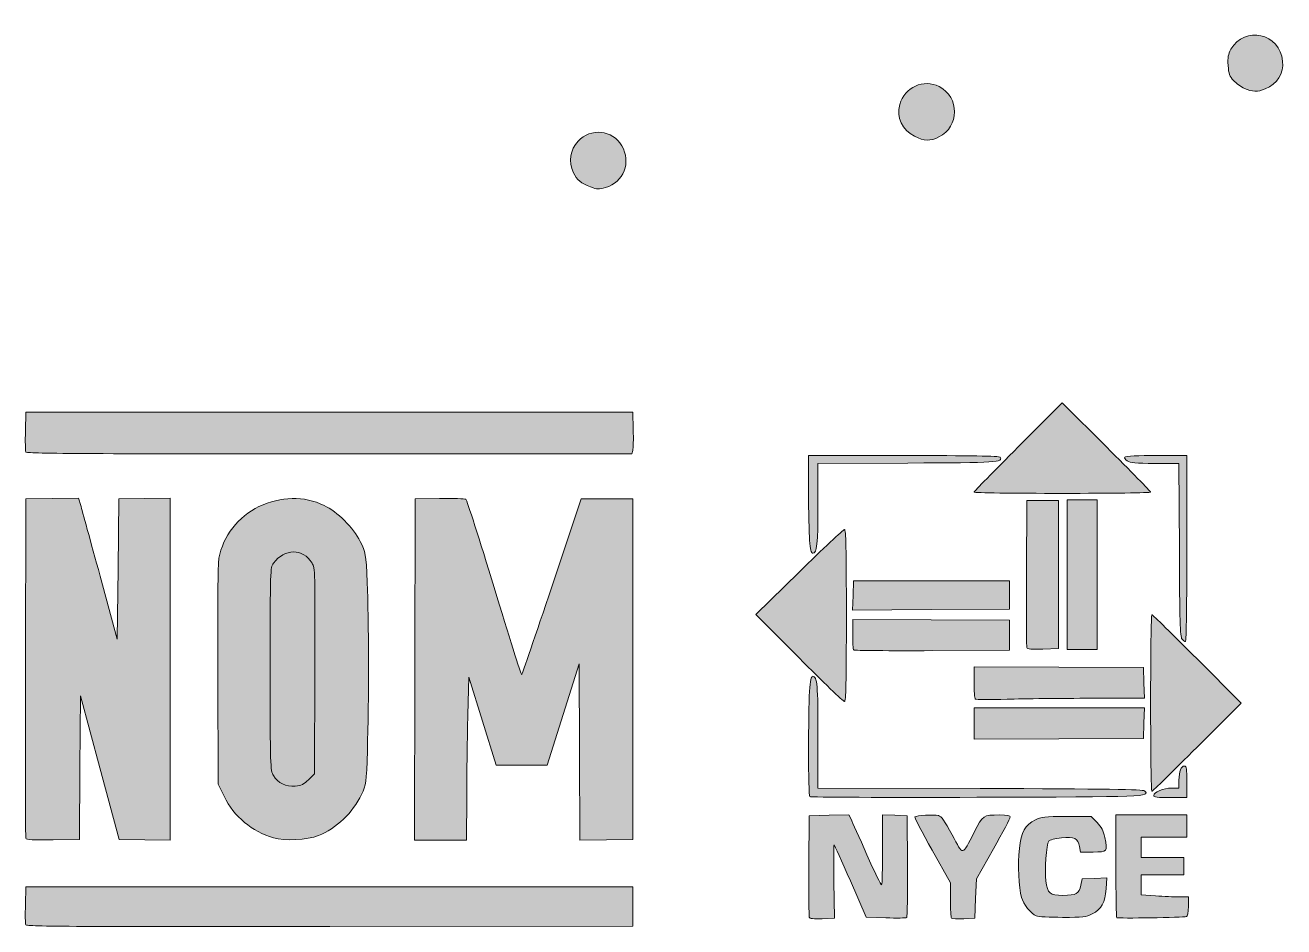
# Model space of a CAD drawing. Extents: x 0 to 500, y 2 to 498.
# Drawn here: x 297.6 to 372.3, y 19 to 72.6 of the extents above; entities that cross this region are included whole.
import ezdxf

# ---------------------------------------------------------------- set-up
doc = ezdxf.new("R2010")
doc.units = 0
doc.header["$MEASUREMENT"] = 0
doc.layers.add('LAYER_1', color=7, linetype='Continuous', lineweight=0)

# ---------------------------------------------------------------- blocks, each defined once
blk = doc.blocks.new('Block_0')
at = {"layer": 'LAYER_1', "true_color": 0x000000, "transparency": 33554687}
h = blk.add_hatch(color=18, dxfattribs=at)
h.dxf.hatch_style = 2
edge = h.paths.add_edge_path()
edge.add_spline(control_points=[(371.173, 68.784), (371.883, 69.08), (372.274, 69.704), (372.204, 70.432), (372.045, 72.086), (369.938, 72.569), (369.133, 71.137), (368.967, 70.843), (368.937, 70.665), (368.968, 70.177), (369.001, 69.671), (369.049, 69.533), (369.283, 69.285), (369.435, 69.123), (369.728, 68.912), (369.934, 68.817), (369.934, 68.817), (369.934, 68.817), (369.934, 68.817), (370.393, 68.605), (370.723, 68.596), (371.173, 68.784)], knot_values=[0, 0, 0, 0, 1, 1, 1, 2, 2, 2, 3, 3, 3, 4, 4, 4, 5, 5, 5, 6, 6, 6, 7, 7, 7, 7], degree=3, periodic=0)
h = blk.add_hatch(color=18, dxfattribs=at)
h.dxf.hatch_style = 2
edge = h.paths.add_edge_path()
edge.add_spline(control_points=[(351.822, 68.923), (350.891, 69.398), (349.754, 68.884), (349.48, 67.864), (349.268, 67.077), (349.603, 66.352), (350.351, 65.979), (350.938, 65.687), (351.266, 65.677), (351.803, 65.937), (353.019, 66.526), (353.031, 68.306), (351.822, 68.923)], knot_values=[0, 0, 0, 0, 1, 1, 1, 2, 2, 2, 3, 3, 3, 4, 4, 4, 4], degree=3, periodic=0)
h = blk.add_hatch(color=18, dxfattribs=at)
h.dxf.hatch_style = 2
edge = h.paths.add_edge_path()
edge.add_spline(control_points=[(332.976, 65.411), (332.425, 66.351), (331.132, 66.485), (330.38, 65.68), (329.897, 65.164), (329.8, 64.488), (330.111, 63.804), (330.3, 63.387), (330.563, 63.171), (331.123, 62.971), (331.555, 62.817), (331.579, 62.816), (332.008, 62.936), (333.082, 63.234), (333.55, 64.431), (332.976, 65.411)], knot_values=[0, 0, 0, 0, 1, 1, 1, 2, 2, 2, 3, 3, 3, 4, 4, 4, 5, 5, 5, 5], degree=3, periodic=0)
at = {"layer": 'LAYER_1'}
for points, knots in [([(371.173, 68.784), (371.883, 69.08), (372.274, 69.704), (372.204, 70.432), (372.045, 72.086), (369.938, 72.569), (369.133, 71.137), (368.967, 70.843), (368.937, 70.665), (368.968, 70.177), (369.001, 69.671), (369.049, 69.533), (369.283, 69.285), (369.435, 69.123), (369.728, 68.912), (369.934, 68.817), (369.934, 68.817), (369.934, 68.817), (369.934, 68.817), (370.393, 68.605), (370.723, 68.596), (371.173, 68.784)], [0, 0, 0, 0, 1, 1, 1, 2, 2, 2, 3, 3, 3, 4, 4, 4, 5, 5, 5, 6, 6, 6, 7, 7, 7, 7]), ([(351.822, 68.923), (350.891, 69.398), (349.754, 68.884), (349.48, 67.864), (349.268, 67.077), (349.603, 66.352), (350.351, 65.979), (350.938, 65.687), (351.266, 65.677), (351.803, 65.937), (353.019, 66.526), (353.031, 68.306), (351.822, 68.923)], [0, 0, 0, 0, 1, 1, 1, 2, 2, 2, 3, 3, 3, 4, 4, 4, 4]), ([(332.976, 65.411), (332.425, 66.351), (331.132, 66.485), (330.38, 65.68), (329.897, 65.164), (329.8, 64.488), (330.111, 63.804), (330.3, 63.387), (330.563, 63.171), (331.123, 62.971), (331.555, 62.817), (331.579, 62.816), (332.008, 62.936), (333.082, 63.234), (333.55, 64.431), (332.976, 65.411)], [0, 0, 0, 0, 1, 1, 1, 2, 2, 2, 3, 3, 3, 4, 4, 4, 5, 5, 5, 5])]:
    blk.add_open_spline(points, degree=3, knots=knots, dxfattribs=at)

msp = doc.modelspace()

# ---------------------------------------------------------------- hatches: boundary and pattern name
at = {"layer": 'LAYER_1', "true_color": 0x000000, "transparency": 33554687}
h = msp.add_hatch(color=18, dxfattribs=at)
h.dxf.hatch_style = 2
edge = h.paths.add_edge_path()
edge.add_spline(control_points=[(359.125, 44.778), (362.008, 44.778), (364.366, 44.81), (364.366, 44.85), (364.366, 44.89), (363.186, 46.099), (361.744, 47.538), (361.744, 47.538), (359.122, 50.154), (359.122, 50.154), (359.122, 50.154), (356.504, 47.536), (356.504, 47.536), (355.063, 46.097), (353.885, 44.887), (353.885, 44.848), (353.885, 44.809), (356.243, 44.778), (359.125, 44.778)], knot_values=[0, 0, 0, 0, 1, 1, 1, 2, 2, 2, 3, 3, 3, 4, 4, 4, 5, 5, 5, 6, 6, 6, 6], degree=3, periodic=0)
h = msp.add_hatch(color=18, dxfattribs=at)
h.dxf.hatch_style = 2
edge = h.paths.add_edge_path()
edge.add_spline(control_points=[(315.607, 47.117), (300.893, 47.117), (297.631, 47.139), (297.592, 47.239), (297.592, 47.239), (297.592, 47.239), (297.592, 47.239), (297.567, 47.307), (297.557, 47.865), (297.572, 48.479), (297.572, 48.479), (297.598, 49.597), (297.598, 49.597), (297.598, 49.597), (315.612, 49.597), (315.612, 49.597), (315.612, 49.597), (333.626, 49.597), (333.626, 49.597), (333.626, 49.597), (333.653, 48.567), (333.653, 48.567), (333.668, 48.001), (333.657, 47.443), (333.628, 47.328), (333.628, 47.328), (333.575, 47.117), (333.575, 47.117), (333.575, 47.117), (315.607, 47.117), (315.607, 47.117)], knot_values=[0, 0, 0, 0, 1, 1, 1, 2, 2, 2, 3, 3, 3, 4, 4, 4, 5, 5, 5, 6, 6, 6, 7, 7, 7, 8, 8, 8, 9, 9, 9, 10, 10, 10, 10], degree=3, periodic=0)
h = msp.add_hatch(color=18, dxfattribs=at)
h.dxf.hatch_style = 2
edge = h.paths.add_edge_path()
edge.add_spline(control_points=[(344.309, 41.222), (344.566, 41.222), (344.621, 41.736), (344.621, 44.126), (344.621, 44.126), (344.621, 46.551), (344.621, 46.551), (344.621, 46.551), (349.95, 46.577), (349.95, 46.577), (355.294, 46.602), (355.619, 46.623), (355.434, 46.922), (355.39, 46.993), (353.687, 47.023), (349.715, 47.023), (349.715, 47.023), (344.059, 47.023), (344.059, 47.023), (344.059, 47.023), (344.06, 44.894), (344.06, 44.894), (344.06, 43.724), (344.088, 42.418), (344.121, 41.994), (344.164, 41.43), (344.215, 41.222), (344.309, 41.222)], knot_values=[0, 0, 0, 0, 1, 1, 1, 2, 2, 2, 3, 3, 3, 4, 4, 4, 5, 5, 5, 6, 6, 6, 7, 7, 7, 8, 8, 8, 9, 9, 9, 9], degree=3, periodic=0)
h = msp.add_hatch(color=18, dxfattribs=at)
h.dxf.hatch_style = 2
edge = h.paths.add_edge_path()
edge.add_spline(control_points=[(366.436, 35.981), (366.482, 35.981), (366.518, 38.398), (366.518, 41.502), (366.518, 41.502), (366.518, 47.023), (366.518, 47.023), (366.518, 47.023), (364.699, 47.023), (364.699, 47.023), (363.676, 47.023), (362.856, 46.985), (362.826, 46.936), (362.796, 46.888), (362.866, 46.783), (362.981, 46.702), (363.149, 46.585), (363.473, 46.555), (364.618, 46.555), (364.618, 46.555), (366.045, 46.555), (366.045, 46.555), (366.045, 46.555), (366.071, 41.423), (366.071, 41.423), (366.092, 37.239), (366.121, 36.262), (366.225, 36.136), (366.296, 36.051), (366.391, 35.981), (366.436, 35.981)], knot_values=[0, 0, 0, 0, 1, 1, 1, 2, 2, 2, 3, 3, 3, 4, 4, 4, 5, 5, 5, 6, 6, 6, 7, 7, 7, 8, 8, 8, 9, 9, 9, 10, 10, 10, 10], degree=3, periodic=0)
h = msp.add_hatch(color=18, dxfattribs=at)
h.dxf.hatch_style = 2
edge = h.paths.add_edge_path()
edge.add_spline(control_points=[(299.211, 24.212), (298.006, 24.192), (297.631, 24.214), (297.596, 24.305), (297.596, 24.305), (297.596, 24.305), (297.596, 24.305), (297.571, 24.371), (297.561, 28.93), (297.574, 34.437), (297.574, 34.437), (297.598, 44.45), (297.598, 44.45), (297.598, 44.45), (299.162, 44.476), (299.162, 44.476), (299.162, 44.476), (300.725, 44.501), (300.725, 44.501), (300.725, 44.501), (300.854, 44.055), (300.854, 44.055), (300.926, 43.809), (301.443, 41.925), (302.005, 39.868), (302.005, 39.868), (303.026, 36.129), (303.026, 36.129), (303.026, 36.129), (303.073, 40.289), (303.073, 40.289), (303.073, 40.289), (303.119, 44.45), (303.119, 44.45), (303.119, 44.45), (304.64, 44.476), (304.64, 44.476), (304.64, 44.476), (306.161, 44.501), (306.161, 44.501), (306.161, 44.501), (306.161, 34.344), (306.161, 34.344), (306.161, 34.344), (306.161, 24.186), (306.161, 24.186), (306.161, 24.186), (304.651, 24.212), (304.651, 24.212), (304.651, 24.212), (303.141, 24.237), (303.141, 24.237), (303.141, 24.237), (301.991, 28.495), (301.991, 28.495), (301.991, 28.495), (300.84, 32.753), (300.84, 32.753), (300.84, 32.753), (300.81, 28.495), (300.81, 28.495), (300.81, 28.495), (300.78, 24.237), (300.78, 24.237), (300.78, 24.237), (299.211, 24.212), (299.211, 24.212)], knot_values=[0, 0, 0, 0, 1, 1, 1, 2, 2, 2, 3, 3, 3, 4, 4, 4, 5, 5, 5, 6, 6, 6, 7, 7, 7, 8, 8, 8, 9, 9, 9, 10, 10, 10, 11, 11, 11, 12, 12, 12, 13, 13, 13, 14, 14, 14, 15, 15, 15, 16, 16, 16, 17, 17, 17, 18, 18, 18, 19, 19, 19, 20, 20, 20, 21, 21, 21, 22, 22, 22, 22], degree=3, periodic=0)
h = msp.add_hatch(color=18, dxfattribs=at)
h.dxf.hatch_style = 2
edge = h.paths.add_edge_path()
edge.add_spline(control_points=[(314.961, 24.467), (316.026, 24.883), (317.004, 25.815), (317.519, 26.904), (317.805, 27.507), (317.808, 27.532), (317.872, 29.524), (317.963, 32.392), (317.958, 37.409), (317.862, 39.48), (317.78, 41.248), (317.78, 41.248), (317.445, 41.924), (317.043, 42.739), (316.089, 43.691), (315.304, 44.063), (314.095, 44.634), (312.737, 44.609), (311.436, 43.992), (310.217, 43.413), (309.296, 42.228), (309.06, 40.933), (308.999, 40.601), (308.973, 38.056), (308.99, 33.961), (308.99, 33.961), (309.015, 27.513), (309.015, 27.513), (309.015, 27.513), (309.366, 26.795), (309.366, 26.795), (309.956, 25.587), (311.016, 24.697), (312.308, 24.325), (312.96, 24.137), (314.303, 24.209), (314.961, 24.467)], knot_values=[0, 0, 0, 0, 1, 1, 1, 2, 2, 2, 3, 3, 3, 4, 4, 4, 5, 5, 5, 6, 6, 6, 7, 7, 7, 8, 8, 8, 9, 9, 9, 10, 10, 10, 11, 11, 11, 12, 12, 12, 12], degree=3, periodic=0)
h = msp.add_hatch(color=18, dxfattribs=at)
h.dxf.hatch_style = 2
edge = h.paths.add_edge_path()
edge.add_spline(control_points=[(323.836, 31.626), (323.804, 30.393), (323.773, 28.216), (323.766, 26.787), (323.766, 26.787), (323.753, 24.191), (323.753, 24.191), (323.753, 24.191), (322.209, 24.191), (322.209, 24.191), (322.209, 24.191), (320.664, 24.191), (320.664, 24.191), (320.664, 24.191), (320.688, 34.32), (320.688, 34.32), (320.688, 34.32), (320.712, 44.45), (320.712, 44.45), (320.712, 44.45), (322.162, 44.473), (322.162, 44.473), (322.96, 44.486), (323.659, 44.465), (323.716, 44.426), (323.772, 44.388), (324.529, 42.03), (325.397, 39.186), (326.265, 36.343), (326.998, 34.016), (327.026, 34.016), (327.054, 34.016), (327.859, 36.364), (328.814, 39.233), (328.814, 39.233), (330.553, 44.45), (330.553, 44.45), (330.553, 44.45), (332.089, 44.45), (332.089, 44.45), (332.089, 44.45), (333.626, 44.45), (333.626, 44.45), (333.626, 44.45), (333.626, 34.344), (333.626, 34.344), (333.626, 34.344), (333.626, 24.237), (333.626, 24.237), (333.626, 24.237), (332.059, 24.212), (332.059, 24.212), (332.059, 24.212), (330.492, 24.186), (330.492, 24.186), (330.492, 24.186), (330.468, 29.421), (330.468, 29.421), (330.468, 29.421), (330.444, 34.656), (330.444, 34.656), (330.444, 34.656), (329.495, 31.646), (329.495, 31.646), (329.495, 31.646), (328.546, 28.636), (328.546, 28.636), (328.546, 28.636), (327.028, 28.636), (327.028, 28.636), (327.028, 28.636), (325.51, 28.636), (325.51, 28.636), (325.51, 28.636), (324.702, 31.251), (324.702, 31.251), (324.702, 31.251), (323.894, 33.867), (323.894, 33.867), (323.894, 33.867), (323.836, 31.626), (323.836, 31.626)], knot_values=[0, 0, 0, 0, 1, 1, 1, 2, 2, 2, 3, 3, 3, 4, 4, 4, 5, 5, 5, 6, 6, 6, 7, 7, 7, 8, 8, 8, 9, 9, 9, 10, 10, 10, 11, 11, 11, 12, 12, 12, 13, 13, 13, 14, 14, 14, 15, 15, 15, 16, 16, 16, 17, 17, 17, 18, 18, 18, 19, 19, 19, 20, 20, 20, 21, 21, 21, 22, 22, 22, 23, 23, 23, 24, 24, 24, 25, 25, 25, 26, 26, 26, 27, 27, 27, 27], degree=3, periodic=0)
h = msp.add_hatch(color=18, dxfattribs=at)
h.dxf.hatch_style = 2
edge = h.paths.add_edge_path()
edge.add_spline(control_points=[(357.017, 35.627), (356.992, 35.693), (356.982, 37.684), (356.996, 40.052), (356.996, 40.052), (357.02, 44.356), (357.02, 44.356), (357.02, 44.356), (357.956, 44.356), (357.956, 44.356), (357.956, 44.356), (358.891, 44.356), (358.891, 44.356), (358.891, 44.356), (358.891, 39.958), (358.891, 39.958), (358.891, 39.958), (358.891, 35.56), (358.891, 35.56), (358.891, 35.56), (357.977, 35.533), (357.977, 35.533), (357.299, 35.513), (357.052, 35.538), (357.017, 35.627)], knot_values=[0, 0, 0, 0, 1, 1, 1, 2, 2, 2, 3, 3, 3, 4, 4, 4, 5, 5, 5, 6, 6, 6, 7, 7, 7, 8, 8, 8, 8], degree=3, periodic=0)
h = msp.add_hatch(color=18, dxfattribs=at)
h.dxf.hatch_style = 2
h.paths.add_polyline_path([(359.406, 39.958), (359.406, 44.403), (360.295, 44.403), (361.184, 44.403), (361.184, 39.958), (361.184, 35.513), (360.295, 35.513), (359.406, 35.513)])
h = msp.add_hatch(color=18, dxfattribs=at)
h.dxf.hatch_style = 2
edge = h.paths.add_edge_path()
edge.add_spline(control_points=[(346.188, 32.425), (346.281, 32.425), (346.305, 33.493), (346.305, 37.525), (346.305, 41.544), (346.281, 42.625), (346.188, 42.623), (346.124, 42.622), (344.913, 41.488), (343.498, 40.104), (343.498, 40.104), (340.925, 37.587), (340.925, 37.587), (340.925, 37.587), (343.497, 35.006), (343.497, 35.006), (344.912, 33.587), (346.123, 32.425), (346.188, 32.425)], knot_values=[0, 0, 0, 0, 1, 1, 1, 2, 2, 2, 3, 3, 3, 4, 4, 4, 5, 5, 5, 6, 6, 6, 6], degree=3, periodic=0)
h = msp.add_hatch(color=18, dxfattribs=at)
h.dxf.hatch_style = 2
edge = h.paths.add_edge_path()
edge.add_spline(control_points=[(314.748, 34.228), (314.772, 40.198), (314.769, 40.339), (314.585, 40.638), (314.039, 41.524), (312.958, 41.52), (312.299, 40.63), (312.105, 40.368), (312.103, 40.307), (312.103, 34.36), (312.103, 28.523), (312.108, 28.346), (312.29, 28.038), (312.56, 27.581), (313.026, 27.351), (313.586, 27.4), (313.955, 27.433), (314.103, 27.504), (314.381, 27.782), (314.381, 27.782), (314.381, 27.782), (314.381, 27.782), (314.381, 27.782), (314.723, 28.124), (314.723, 28.124), (314.723, 28.124), (314.748, 34.228), (314.748, 34.228)], knot_values=[0, 0, 0, 0, 1, 1, 1, 2, 2, 2, 3, 3, 3, 4, 4, 4, 5, 5, 5, 6, 6, 6, 7, 7, 7, 8, 8, 8, 9, 9, 9, 9], degree=3, periodic=0)
h = msp.add_hatch(color=18, dxfattribs=at)
h.dxf.hatch_style = 2
h.paths.add_polyline_path([(346.7, 38.718), (346.726, 39.584), (351.358, 39.584), (355.991, 39.584), (355.991, 38.742), (355.991, 37.9), (351.332, 37.875), (346.673, 37.851)])
h = msp.add_hatch(color=18, dxfattribs=at)
h.dxf.hatch_style = 2
edge = h.paths.add_edge_path()
edge.add_spline(control_points=[(364.437, 27.091), (364.475, 27.091), (365.686, 28.271), (367.126, 29.712), (367.126, 29.712), (369.745, 32.332), (369.745, 32.332), (369.745, 32.332), (367.126, 34.952), (367.126, 34.952), (365.686, 36.393), (364.475, 37.572), (364.437, 37.572), (364.398, 37.572), (364.366, 35.214), (364.366, 32.332), (364.366, 29.45), (364.398, 27.091), (364.437, 27.091)], knot_values=[0, 0, 0, 0, 1, 1, 1, 2, 2, 2, 3, 3, 3, 4, 4, 4, 5, 5, 5, 6, 6, 6, 6], degree=3, periodic=0)
h = msp.add_hatch(color=18, dxfattribs=at)
h.dxf.hatch_style = 2
edge = h.paths.add_edge_path()
edge.add_spline(control_points=[(346.68, 36.419), (346.68, 36.419), (346.68, 37.293), (346.68, 37.293), (346.68, 37.293), (351.335, 37.269), (351.335, 37.269), (351.335, 37.269), (355.991, 37.245), (355.991, 37.245), (355.991, 37.245), (355.991, 36.356), (355.991, 36.356), (355.991, 36.356), (355.991, 35.467), (355.991, 35.467), (355.991, 35.467), (351.398, 35.442), (351.398, 35.442), (348.873, 35.429), (346.778, 35.447), (346.743, 35.481)], knot_values=[0, 0, 0, 0, 1, 1, 1, 2, 2, 2, 3, 3, 3, 4, 4, 4, 5, 5, 5, 6, 6, 6, 7, 7, 7, 7], degree=3, periodic=0)
edge.add_line((346.743, 35.481), (346.68, 36.419))
h = msp.add_hatch(color=18, dxfattribs=at)
h.dxf.hatch_style = 2
edge = h.paths.add_edge_path()
edge.add_spline(control_points=[(346.743, 35.481), (346.708, 35.516), (346.68, 35.938), (346.68, 36.419)], knot_values=[0, 0, 0, 0, 1, 1, 1, 1], degree=3, periodic=0)
edge.add_line((346.68, 36.419), (346.743, 35.481))
h = msp.add_hatch(color=18, dxfattribs=at)
h.dxf.hatch_style = 2
edge = h.paths.add_edge_path()
edge.add_spline(control_points=[(360.828, 32.613), (359.085, 32.613), (356.841, 32.586), (355.842, 32.554), (354.843, 32.522), (353.994, 32.529), (353.955, 32.57), (353.955, 32.569), (353.955, 32.57), (353.955, 32.569), (353.917, 32.61), (353.885, 33.058), (353.885, 33.565), (353.885, 33.565), (353.885, 34.486), (353.885, 34.486), (353.885, 34.486), (358.915, 34.462), (358.915, 34.462), (358.915, 34.462), (363.945, 34.437), (363.945, 34.437), (363.945, 34.437), (363.971, 33.525), (363.971, 33.525), (363.971, 33.525), (363.998, 32.613), (363.998, 32.613), (363.998, 32.613), (360.828, 32.613), (360.828, 32.613)], knot_values=[0, 0, 0, 0, 1, 1, 1, 2, 2, 2, 3, 3, 3, 4, 4, 4, 5, 5, 5, 6, 6, 6, 7, 7, 7, 8, 8, 8, 9, 9, 9, 10, 10, 10, 10], degree=3, periodic=0)
h = msp.add_hatch(color=18, dxfattribs=at)
h.dxf.hatch_style = 2
edge = h.paths.add_edge_path()
edge.add_spline(control_points=[(364.006, 27.115), (363.914, 27.207), (361.809, 27.237), (354.255, 27.258), (354.255, 27.258), (344.621, 27.284), (344.621, 27.284), (344.621, 27.284), (344.621, 30.363), (344.621, 30.363), (344.621, 33.399), (344.575, 33.923), (344.31, 33.923), (344.214, 33.923), (344.166, 33.692), (344.121, 33.01), (344.038, 31.763), (344.043, 26.858), (344.127, 26.774), (344.127, 26.774), (344.127, 26.774), (344.127, 26.774), (344.165, 26.737), (348.626, 26.719), (354.042, 26.735), (364.198, 26.765), (364.35, 26.771), (364.006, 27.115)], knot_values=[0, 0, 0, 0, 1, 1, 1, 2, 2, 2, 3, 3, 3, 4, 4, 4, 5, 5, 5, 6, 6, 6, 7, 7, 7, 8, 8, 8, 9, 9, 9, 9], degree=3, periodic=0)
h = msp.add_hatch(color=18, dxfattribs=at)
h.dxf.hatch_style = 2
h.paths.add_polyline_path([(353.885, 31.114), (353.885, 32.051), (358.942, 32.051), (363.998, 32.051), (363.971, 31.139), (363.945, 30.226), (358.915, 30.202), (353.885, 30.178)])
h = msp.add_hatch(color=18, dxfattribs=at)
h.dxf.hatch_style = 2
edge = h.paths.add_edge_path()
edge.add_spline(control_points=[(365.535, 26.717), (365.535, 26.717), (366.518, 26.717), (366.518, 26.717), (366.518, 26.717), (366.518, 27.653), (366.518, 27.653), (366.518, 28.412), (366.492, 28.589), (366.381, 28.589), (366.173, 28.589), (366.05, 28.279), (366.05, 27.753), (366.05, 27.753), (366.05, 27.279), (366.05, 27.279), (366.05, 27.279), (365.62, 27.279), (365.62, 27.279), (365.135, 27.279), (364.553, 27.043), (364.553, 26.847)], knot_values=[0, 0, 0, 0, 1, 1, 1, 2, 2, 2, 3, 3, 3, 4, 4, 4, 5, 5, 5, 6, 6, 6, 7, 7, 7, 7], degree=3, periodic=0)
edge.add_line((364.553, 26.847), (365.535, 26.717))
h = msp.add_hatch(color=18, dxfattribs=at)
h.dxf.hatch_style = 2
edge = h.paths.add_edge_path()
edge.add_spline(control_points=[(365.535, 26.717), (364.76, 26.717), (364.553, 26.745), (364.553, 26.847)], knot_values=[0, 0, 0, 0, 1, 1, 1, 1], degree=3, periodic=0)
edge.add_line((364.553, 26.847), (365.535, 26.717))
h = msp.add_hatch(color=18, dxfattribs=at)
h.dxf.hatch_style = 2
edge = h.paths.add_edge_path()
edge.add_spline(control_points=[(349.886, 19.602), (349.847, 19.567), (349.288, 19.559), (348.645, 19.584), (348.645, 19.584), (347.475, 19.629), (347.475, 19.629), (347.475, 19.629), (346.545, 21.769), (346.545, 21.769), (346.034, 22.947), (345.596, 23.91), (345.573, 23.91), (345.55, 23.91), (345.547, 22.931), (345.567, 21.734), (345.567, 21.734), (345.603, 19.558), (345.603, 19.558), (345.603, 19.558), (344.877, 19.531), (344.877, 19.531), (344.346, 19.511), (344.138, 19.537), (344.103, 19.626), (344.103, 19.626), (344.103, 19.626), (344.103, 19.626), (344.078, 19.693), (344.068, 21.073), (344.081, 22.694), (344.081, 22.694), (344.106, 25.641), (344.106, 25.641), (344.106, 25.641), (345.283, 25.667), (345.283, 25.667), (345.283, 25.667), (346.46, 25.693), (346.46, 25.693), (346.46, 25.693), (346.583, 25.433), (346.583, 25.433), (346.651, 25.29), (347.073, 24.342), (347.522, 23.327), (347.97, 22.312), (348.364, 21.508), (348.397, 21.541), (348.43, 21.574), (348.458, 22.523), (348.458, 23.649), (348.458, 23.649), (348.458, 25.696), (348.458, 25.696), (348.458, 25.696), (349.183, 25.668), (349.183, 25.668), (349.183, 25.668), (349.908, 25.641), (349.908, 25.641), (349.908, 25.641), (349.933, 22.653), (349.933, 22.653), (349.946, 21.009), (349.925, 19.636), (349.886, 19.602)], knot_values=[0, 0, 0, 0, 1, 1, 1, 2, 2, 2, 3, 3, 3, 4, 4, 4, 5, 5, 5, 6, 6, 6, 7, 7, 7, 8, 8, 8, 9, 9, 9, 10, 10, 10, 11, 11, 11, 12, 12, 12, 13, 13, 13, 14, 14, 14, 15, 15, 15, 16, 16, 16, 17, 17, 17, 18, 18, 18, 19, 19, 19, 20, 20, 20, 21, 21, 21, 22, 22, 22, 22], degree=3, periodic=0)
h = msp.add_hatch(color=18, dxfattribs=at)
h.dxf.hatch_style = 2
edge = h.paths.add_edge_path()
edge.add_spline(control_points=[(352.548, 19.57), (352.511, 19.607), (352.481, 20.092), (352.481, 20.649), (352.481, 20.649), (352.481, 21.662), (352.481, 21.662), (352.481, 21.662), (351.401, 23.592), (351.401, 23.592), (350.806, 24.654), (350.344, 25.547), (350.373, 25.576), (350.457, 25.66), (351.513, 25.716), (351.773, 25.651), (351.955, 25.605), (352.135, 25.352), (352.587, 24.504), (353.257, 23.244), (353.152, 23.23), (353.895, 24.672), (354.414, 25.679), (354.423, 25.685), (355.406, 25.686), (355.861, 25.688), (356.037, 25.654), (356.037, 25.567), (356.037, 25.5), (355.585, 24.647), (355.031, 23.672), (355.031, 23.672), (354.025, 21.898), (354.025, 21.898), (354.025, 21.898), (353.979, 20.728), (353.979, 20.728), (353.979, 20.728), (353.932, 19.558), (353.932, 19.558), (353.932, 19.558), (353.273, 19.531), (353.273, 19.531), (352.91, 19.516), (352.584, 19.534), (352.548, 19.57)], knot_values=[0, 0, 0, 0, 1, 1, 1, 2, 2, 2, 3, 3, 3, 4, 4, 4, 5, 5, 5, 6, 6, 6, 7, 7, 7, 8, 8, 8, 9, 9, 9, 10, 10, 10, 11, 11, 11, 12, 12, 12, 13, 13, 13, 14, 14, 14, 15, 15, 15, 15], degree=3, periodic=0)
h = msp.add_hatch(color=18, dxfattribs=at)
h.dxf.hatch_style = 2
edge = h.paths.add_edge_path()
edge.add_spline(control_points=[(361.725, 21.301), (361.666, 20.482), (361.451, 20.093), (360.905, 19.816), (360.529, 19.625), (360.361, 19.606), (359.129, 19.611), (358.381, 19.614), (357.682, 19.652), (357.576, 19.695), (357.576, 19.695), (357.576, 19.695), (357.576, 19.695), (357.278, 19.816), (356.807, 20.405), (356.696, 20.796), (356.537, 21.358), (356.48, 22.758), (356.578, 23.698), (356.682, 24.689), (356.904, 25.085), (357.536, 25.408), (357.855, 25.57), (358.088, 25.594), (359.367, 25.594), (359.367, 25.594), (360.832, 25.594), (360.832, 25.594), (360.832, 25.594), (361.184, 25.242), (361.184, 25.242), (361.455, 24.971), (361.562, 24.767), (361.647, 24.353), (361.824, 23.5), (361.815, 23.489), (360.953, 23.489), (360.953, 23.489), (360.209, 23.489), (360.209, 23.489), (360.209, 23.489), (360.143, 23.812), (360.143, 23.812), (360.042, 24.304), (359.846, 24.4), (359.079, 24.328), (358.689, 24.292), (358.381, 24.214), (358.319, 24.135), (358.184, 23.963), (358.067, 22.354), (358.147, 21.781), (358.256, 21.011), (358.368, 20.915), (359.156, 20.915), (359.957, 20.915), (360.122, 21.009), (360.227, 21.524), (360.227, 21.524), (360.303, 21.898), (360.303, 21.898), (360.303, 21.898), (361.037, 21.925), (361.037, 21.925), (361.037, 21.925), (361.771, 21.953), (361.771, 21.953), (361.771, 21.953), (361.725, 21.301), (361.725, 21.301)], knot_values=[0, 0, 0, 0, 1, 1, 1, 2, 2, 2, 3, 3, 3, 4, 4, 4, 5, 5, 5, 6, 6, 6, 7, 7, 7, 8, 8, 8, 9, 9, 9, 10, 10, 10, 11, 11, 11, 12, 12, 12, 13, 13, 13, 14, 14, 14, 15, 15, 15, 16, 16, 16, 17, 17, 17, 18, 18, 18, 19, 19, 19, 20, 20, 20, 21, 21, 21, 22, 22, 22, 23, 23, 23, 23], degree=3, periodic=0)
h = msp.add_hatch(color=18, dxfattribs=at)
h.dxf.hatch_style = 2
edge = h.paths.add_edge_path()
edge.add_spline(control_points=[(366.495, 19.656), (366.571, 19.68), (366.612, 19.888), (366.612, 20.257), (366.612, 20.257), (366.612, 20.822), (366.612, 20.822), (366.612, 20.822), (366.064, 20.822), (366.064, 20.822), (365.764, 20.822), (365.132, 20.849), (364.661, 20.883), (364.661, 20.883), (363.804, 20.943), (363.804, 20.943), (363.804, 20.943), (363.804, 21.538), (363.804, 21.538), (363.804, 21.538), (363.804, 22.132), (363.804, 22.132), (363.804, 22.132), (365.068, 22.132), (365.068, 22.132), (365.068, 22.132), (366.331, 22.132), (366.331, 22.132), (366.331, 22.132), (366.331, 22.647), (366.331, 22.647), (366.331, 22.647), (366.331, 23.161), (366.331, 23.161), (366.331, 23.161), (365.068, 23.161), (365.068, 23.161), (365.068, 23.161), (363.804, 23.161), (363.804, 23.161), (363.804, 23.161), (363.804, 23.769), (363.804, 23.769), (363.804, 23.769), (363.804, 24.378), (363.804, 24.378), (363.804, 24.378), (365.161, 24.378), (365.161, 24.378), (365.161, 24.378), (366.518, 24.378), (366.518, 24.378), (366.518, 24.378), (366.518, 25.033), (366.518, 25.033), (366.518, 25.033), (366.518, 25.688), (366.518, 25.688), (366.518, 25.688), (364.412, 25.688), (364.412, 25.688), (364.412, 25.688), (362.307, 25.688), (362.307, 25.688), (362.307, 25.688), (362.307, 22.662), (362.307, 22.662), (362.307, 20.998), (362.328, 19.615), (362.354, 19.59), (362.407, 19.537), (366.316, 19.599), (366.495, 19.656)], knot_values=[0, 0, 0, 0, 1, 1, 1, 2, 2, 2, 3, 3, 3, 4, 4, 4, 5, 5, 5, 6, 6, 6, 7, 7, 7, 8, 8, 8, 9, 9, 9, 10, 10, 10, 11, 11, 11, 12, 12, 12, 13, 13, 13, 14, 14, 14, 15, 15, 15, 16, 16, 16, 17, 17, 17, 18, 18, 18, 19, 19, 19, 20, 20, 20, 21, 21, 21, 22, 22, 22, 23, 23, 23, 24, 24, 24, 24], degree=3, periodic=0)
h = msp.add_hatch(color=18, dxfattribs=at)
h.dxf.hatch_style = 2
edge = h.paths.add_edge_path()
edge.add_spline(control_points=[(315.633, 19.067), (300.843, 19.048), (297.631, 19.065), (297.592, 19.166), (297.592, 19.166), (297.592, 19.166), (297.592, 19.166), (297.566, 19.234), (297.557, 19.771), (297.572, 20.36), (297.572, 20.36), (297.598, 21.43), (297.598, 21.43), (297.598, 21.43), (315.612, 21.43), (315.612, 21.43), (315.612, 21.43), (333.626, 21.43), (333.626, 21.43), (333.626, 21.43), (333.626, 20.26), (333.626, 20.26), (333.626, 20.26), (333.626, 19.091), (333.626, 19.091), (333.626, 19.091), (315.633, 19.067), (315.633, 19.067)], knot_values=[0, 0, 0, 0, 1, 1, 1, 2, 2, 2, 3, 3, 3, 4, 4, 4, 5, 5, 5, 6, 6, 6, 7, 7, 7, 8, 8, 8, 9, 9, 9, 9], degree=3, periodic=0)

# ---------------------------------------------------------------- linework, layer by layer
at = {"layer": 'LAYER_1'}
for p, q in [((344.121, 41.994), (344.121, 41.994)), ((346.743, 35.481), (346.743, 35.481)), ((312.308, 24.325), (312.308, 24.325))]:
    msp.add_line(p, q, dxfattribs=at)
for points in [[(353.885, 44.848)], [(366.225, 36.136)], [(357.017, 35.627)], [(343.497, 35.006)], [(364.366, 32.332)], [(364.553, 26.847)], [(352.548, 19.57)], [(362.354, 19.59)]]:
    msp.add_lwpolyline(points, dxfattribs=at)
for points in [[(359.406, 39.958), (359.406, 44.403), (360.295, 44.403), (361.184, 44.403), (361.184, 39.958), (361.184, 35.513), (360.295, 35.513), (359.406, 35.513)], [(346.7, 38.718), (346.726, 39.584), (351.358, 39.584), (355.991, 39.584), (355.991, 38.742), (355.991, 37.9), (351.332, 37.875), (346.673, 37.851)], [(353.885, 31.114), (353.885, 32.051), (358.942, 32.051), (363.998, 32.051), (363.971, 31.139), (363.945, 30.226), (358.915, 30.202), (353.885, 30.178)]]:
    msp.add_lwpolyline(points, close=True, dxfattribs=at)
for points, knots in [([(359.125, 44.778), (362.008, 44.778), (364.366, 44.81), (364.366, 44.85), (364.366, 44.89), (363.186, 46.099), (361.744, 47.538), (361.744, 47.538), (359.122, 50.154), (359.122, 50.154), (359.122, 50.154), (356.504, 47.536), (356.504, 47.536), (355.063, 46.097), (353.885, 44.887), (353.885, 44.848), (353.885, 44.809), (356.243, 44.778), (359.125, 44.778)], [0, 0, 0, 0, 1, 1, 1, 2, 2, 2, 3, 3, 3, 4, 4, 4, 5, 5, 5, 6, 6, 6, 6]), ([(315.607, 47.117), (300.893, 47.117), (297.631, 47.139), (297.592, 47.239), (297.592, 47.239), (297.592, 47.239), (297.592, 47.239), (297.567, 47.307), (297.557, 47.865), (297.572, 48.479), (297.572, 48.479), (297.598, 49.597), (297.598, 49.597), (297.598, 49.597), (315.612, 49.597), (315.612, 49.597), (315.612, 49.597), (333.626, 49.597), (333.626, 49.597), (333.626, 49.597), (333.653, 48.567), (333.653, 48.567), (333.668, 48.001), (333.657, 47.443), (333.628, 47.328), (333.628, 47.328), (333.575, 47.117), (333.575, 47.117), (333.575, 47.117), (315.607, 47.117), (315.607, 47.117)], [0, 0, 0, 0, 1, 1, 1, 2, 2, 2, 3, 3, 3, 4, 4, 4, 5, 5, 5, 6, 6, 6, 7, 7, 7, 8, 8, 8, 9, 9, 9, 10, 10, 10, 10]), ([(344.309, 41.222), (344.566, 41.222), (344.621, 41.736), (344.621, 44.126), (344.621, 44.126), (344.621, 46.551), (344.621, 46.551), (344.621, 46.551), (349.95, 46.577), (349.95, 46.577), (355.294, 46.602), (355.619, 46.623), (355.434, 46.922), (355.39, 46.993), (353.687, 47.023), (349.715, 47.023), (349.715, 47.023), (344.059, 47.023), (344.059, 47.023), (344.059, 47.023), (344.06, 44.894), (344.06, 44.894), (344.06, 43.724), (344.088, 42.418), (344.121, 41.994), (344.164, 41.43), (344.215, 41.222), (344.309, 41.222)], [0, 0, 0, 0, 1, 1, 1, 2, 2, 2, 3, 3, 3, 4, 4, 4, 5, 5, 5, 6, 6, 6, 7, 7, 7, 8, 8, 8, 9, 9, 9, 9]), ([(366.436, 35.981), (366.482, 35.981), (366.518, 38.398), (366.518, 41.502), (366.518, 41.502), (366.518, 47.023), (366.518, 47.023), (366.518, 47.023), (364.699, 47.023), (364.699, 47.023), (363.676, 47.023), (362.856, 46.985), (362.826, 46.936), (362.796, 46.888), (362.866, 46.783), (362.981, 46.702), (363.149, 46.585), (363.473, 46.555), (364.618, 46.555), (364.618, 46.555), (366.045, 46.555), (366.045, 46.555), (366.045, 46.555), (366.071, 41.423), (366.071, 41.423), (366.092, 37.239), (366.121, 36.262), (366.225, 36.136), (366.296, 36.051), (366.391, 35.981), (366.436, 35.981)], [0, 0, 0, 0, 1, 1, 1, 2, 2, 2, 3, 3, 3, 4, 4, 4, 5, 5, 5, 6, 6, 6, 7, 7, 7, 8, 8, 8, 9, 9, 9, 10, 10, 10, 10]), ([(299.211, 24.212), (298.006, 24.192), (297.631, 24.214), (297.596, 24.305), (297.596, 24.305), (297.596, 24.305), (297.596, 24.305), (297.571, 24.371), (297.561, 28.93), (297.574, 34.437), (297.574, 34.437), (297.598, 44.45), (297.598, 44.45), (297.598, 44.45), (299.162, 44.476), (299.162, 44.476), (299.162, 44.476), (300.725, 44.501), (300.725, 44.501), (300.725, 44.501), (300.854, 44.055), (300.854, 44.055), (300.926, 43.809), (301.443, 41.925), (302.005, 39.868), (302.005, 39.868), (303.026, 36.129), (303.026, 36.129), (303.026, 36.129), (303.073, 40.289), (303.073, 40.289), (303.073, 40.289), (303.119, 44.45), (303.119, 44.45), (303.119, 44.45), (304.64, 44.476), (304.64, 44.476), (304.64, 44.476), (306.161, 44.501), (306.161, 44.501), (306.161, 44.501), (306.161, 34.344), (306.161, 34.344), (306.161, 34.344), (306.161, 24.186), (306.161, 24.186), (306.161, 24.186), (304.651, 24.212), (304.651, 24.212), (304.651, 24.212), (303.141, 24.237), (303.141, 24.237), (303.141, 24.237), (301.991, 28.495), (301.991, 28.495), (301.991, 28.495), (300.84, 32.753), (300.84, 32.753), (300.84, 32.753), (300.81, 28.495), (300.81, 28.495), (300.81, 28.495), (300.78, 24.237), (300.78, 24.237), (300.78, 24.237), (299.211, 24.212), (299.211, 24.212)], [0, 0, 0, 0, 1, 1, 1, 2, 2, 2, 3, 3, 3, 4, 4, 4, 5, 5, 5, 6, 6, 6, 7, 7, 7, 8, 8, 8, 9, 9, 9, 10, 10, 10, 11, 11, 11, 12, 12, 12, 13, 13, 13, 14, 14, 14, 15, 15, 15, 16, 16, 16, 17, 17, 17, 18, 18, 18, 19, 19, 19, 20, 20, 20, 21, 21, 21, 22, 22, 22, 22]), ([(314.961, 24.467), (316.026, 24.883), (317.004, 25.815), (317.519, 26.904), (317.805, 27.507), (317.808, 27.532), (317.872, 29.524), (317.963, 32.392), (317.958, 37.409), (317.862, 39.48), (317.78, 41.248), (317.78, 41.248), (317.445, 41.924), (317.043, 42.739), (316.089, 43.691), (315.304, 44.063), (314.095, 44.634), (312.737, 44.609), (311.436, 43.992), (310.217, 43.413), (309.296, 42.228), (309.06, 40.933), (308.999, 40.601), (308.973, 38.056), (308.99, 33.961), (308.99, 33.961), (309.015, 27.513), (309.015, 27.513), (309.015, 27.513), (309.366, 26.795), (309.366, 26.795), (309.956, 25.587), (311.016, 24.697), (312.308, 24.325), (312.96, 24.137), (314.303, 24.209), (314.961, 24.467)], [0, 0, 0, 0, 1, 1, 1, 2, 2, 2, 3, 3, 3, 4, 4, 4, 5, 5, 5, 6, 6, 6, 7, 7, 7, 8, 8, 8, 9, 9, 9, 10, 10, 10, 11, 11, 11, 12, 12, 12, 12]), ([(323.836, 31.626), (323.804, 30.393), (323.773, 28.216), (323.766, 26.787), (323.766, 26.787), (323.753, 24.191), (323.753, 24.191), (323.753, 24.191), (322.209, 24.191), (322.209, 24.191), (322.209, 24.191), (320.664, 24.191), (320.664, 24.191), (320.664, 24.191), (320.688, 34.32), (320.688, 34.32), (320.688, 34.32), (320.712, 44.45), (320.712, 44.45), (320.712, 44.45), (322.162, 44.473), (322.162, 44.473), (322.96, 44.486), (323.659, 44.465), (323.716, 44.426), (323.772, 44.388), (324.529, 42.03), (325.397, 39.186), (326.265, 36.343), (326.998, 34.016), (327.026, 34.016), (327.054, 34.016), (327.859, 36.364), (328.814, 39.233), (328.814, 39.233), (330.553, 44.45), (330.553, 44.45), (330.553, 44.45), (332.089, 44.45), (332.089, 44.45), (332.089, 44.45), (333.626, 44.45), (333.626, 44.45), (333.626, 44.45), (333.626, 34.344), (333.626, 34.344), (333.626, 34.344), (333.626, 24.237), (333.626, 24.237), (333.626, 24.237), (332.059, 24.212), (332.059, 24.212), (332.059, 24.212), (330.492, 24.186), (330.492, 24.186), (330.492, 24.186), (330.468, 29.421), (330.468, 29.421), (330.468, 29.421), (330.444, 34.656), (330.444, 34.656), (330.444, 34.656), (329.495, 31.646), (329.495, 31.646), (329.495, 31.646), (328.546, 28.636), (328.546, 28.636), (328.546, 28.636), (327.028, 28.636), (327.028, 28.636), (327.028, 28.636), (325.51, 28.636), (325.51, 28.636), (325.51, 28.636), (324.702, 31.251), (324.702, 31.251), (324.702, 31.251), (323.894, 33.867), (323.894, 33.867), (323.894, 33.867), (323.836, 31.626), (323.836, 31.626)], [0, 0, 0, 0, 1, 1, 1, 2, 2, 2, 3, 3, 3, 4, 4, 4, 5, 5, 5, 6, 6, 6, 7, 7, 7, 8, 8, 8, 9, 9, 9, 10, 10, 10, 11, 11, 11, 12, 12, 12, 13, 13, 13, 14, 14, 14, 15, 15, 15, 16, 16, 16, 17, 17, 17, 18, 18, 18, 19, 19, 19, 20, 20, 20, 21, 21, 21, 22, 22, 22, 23, 23, 23, 24, 24, 24, 25, 25, 25, 26, 26, 26, 27, 27, 27, 27]), ([(357.017, 35.627), (356.992, 35.693), (356.982, 37.684), (356.996, 40.052), (356.996, 40.052), (357.02, 44.356), (357.02, 44.356), (357.02, 44.356), (357.956, 44.356), (357.956, 44.356), (357.956, 44.356), (358.891, 44.356), (358.891, 44.356), (358.891, 44.356), (358.891, 39.958), (358.891, 39.958), (358.891, 39.958), (358.891, 35.56), (358.891, 35.56), (358.891, 35.56), (357.977, 35.533), (357.977, 35.533), (357.299, 35.513), (357.052, 35.538), (357.017, 35.627)], [0, 0, 0, 0, 1, 1, 1, 2, 2, 2, 3, 3, 3, 4, 4, 4, 5, 5, 5, 6, 6, 6, 7, 7, 7, 8, 8, 8, 8]), ([(346.188, 32.425), (346.281, 32.425), (346.305, 33.493), (346.305, 37.525), (346.305, 41.544), (346.281, 42.625), (346.188, 42.623), (346.124, 42.622), (344.913, 41.488), (343.498, 40.104), (343.498, 40.104), (340.925, 37.587), (340.925, 37.587), (340.925, 37.587), (343.497, 35.006), (343.497, 35.006), (344.912, 33.587), (346.123, 32.425), (346.188, 32.425)], [0, 0, 0, 0, 1, 1, 1, 2, 2, 2, 3, 3, 3, 4, 4, 4, 5, 5, 5, 6, 6, 6, 6]), ([(314.748, 34.228), (314.772, 40.198), (314.769, 40.339), (314.585, 40.638), (314.039, 41.524), (312.958, 41.52), (312.299, 40.63), (312.105, 40.368), (312.103, 40.307), (312.103, 34.36), (312.103, 28.523), (312.108, 28.346), (312.29, 28.038), (312.56, 27.581), (313.026, 27.351), (313.586, 27.4), (313.955, 27.433), (314.103, 27.504), (314.381, 27.782), (314.381, 27.782), (314.381, 27.782), (314.381, 27.782), (314.381, 27.782), (314.723, 28.124), (314.723, 28.124), (314.723, 28.124), (314.748, 34.228), (314.748, 34.228)], [0, 0, 0, 0, 1, 1, 1, 2, 2, 2, 3, 3, 3, 4, 4, 4, 5, 5, 5, 6, 6, 6, 7, 7, 7, 8, 8, 8, 9, 9, 9, 9]), ([(364.437, 27.091), (364.475, 27.091), (365.686, 28.271), (367.126, 29.712), (367.126, 29.712), (369.745, 32.332), (369.745, 32.332), (369.745, 32.332), (367.126, 34.952), (367.126, 34.952), (365.686, 36.393), (364.475, 37.572), (364.437, 37.572), (364.398, 37.572), (364.366, 35.214), (364.366, 32.332), (364.366, 29.45), (364.398, 27.091), (364.437, 27.091)], [0, 0, 0, 0, 1, 1, 1, 2, 2, 2, 3, 3, 3, 4, 4, 4, 5, 5, 5, 6, 6, 6, 6]), ([(346.68, 36.419), (346.68, 36.419), (346.68, 37.293), (346.68, 37.293), (346.68, 37.293), (351.335, 37.269), (351.335, 37.269), (351.335, 37.269), (355.991, 37.245), (355.991, 37.245), (355.991, 37.245), (355.991, 36.356), (355.991, 36.356), (355.991, 36.356), (355.991, 35.467), (355.991, 35.467), (355.991, 35.467), (351.398, 35.442), (351.398, 35.442), (348.873, 35.429), (346.778, 35.447), (346.743, 35.481)], [0, 0, 0, 0, 1, 1, 1, 2, 2, 2, 3, 3, 3, 4, 4, 4, 5, 5, 5, 6, 6, 6, 7, 7, 7, 7]), ([(360.828, 32.613), (359.085, 32.613), (356.841, 32.586), (355.842, 32.554), (354.843, 32.522), (353.994, 32.529), (353.955, 32.57), (353.955, 32.569), (353.955, 32.57), (353.955, 32.569), (353.917, 32.61), (353.885, 33.058), (353.885, 33.565), (353.885, 33.565), (353.885, 34.486), (353.885, 34.486), (353.885, 34.486), (358.915, 34.462), (358.915, 34.462), (358.915, 34.462), (363.945, 34.437), (363.945, 34.437), (363.945, 34.437), (363.971, 33.525), (363.971, 33.525), (363.971, 33.525), (363.998, 32.613), (363.998, 32.613), (363.998, 32.613), (360.828, 32.613), (360.828, 32.613)], [0, 0, 0, 0, 1, 1, 1, 2, 2, 2, 3, 3, 3, 4, 4, 4, 5, 5, 5, 6, 6, 6, 7, 7, 7, 8, 8, 8, 9, 9, 9, 10, 10, 10, 10]), ([(364.006, 27.115), (363.914, 27.207), (361.809, 27.237), (354.255, 27.258), (354.255, 27.258), (344.621, 27.284), (344.621, 27.284), (344.621, 27.284), (344.621, 30.363), (344.621, 30.363), (344.621, 33.399), (344.575, 33.923), (344.31, 33.923), (344.214, 33.923), (344.166, 33.692), (344.121, 33.01), (344.038, 31.763), (344.043, 26.858), (344.127, 26.774), (344.127, 26.774), (344.127, 26.774), (344.127, 26.774), (344.165, 26.737), (348.626, 26.719), (354.042, 26.735), (364.198, 26.765), (364.35, 26.771), (364.006, 27.115)], [0, 0, 0, 0, 1, 1, 1, 2, 2, 2, 3, 3, 3, 4, 4, 4, 5, 5, 5, 6, 6, 6, 7, 7, 7, 8, 8, 8, 9, 9, 9, 9]), ([(365.535, 26.717), (365.535, 26.717), (366.518, 26.717), (366.518, 26.717), (366.518, 26.717), (366.518, 27.653), (366.518, 27.653), (366.518, 28.412), (366.492, 28.589), (366.381, 28.589), (366.173, 28.589), (366.05, 28.279), (366.05, 27.753), (366.05, 27.753), (366.05, 27.279), (366.05, 27.279), (366.05, 27.279), (365.62, 27.279), (365.62, 27.279), (365.135, 27.279), (364.553, 27.043), (364.553, 26.847)], [0, 0, 0, 0, 1, 1, 1, 2, 2, 2, 3, 3, 3, 4, 4, 4, 5, 5, 5, 6, 6, 6, 7, 7, 7, 7]), ([(349.886, 19.602), (349.847, 19.567), (349.288, 19.559), (348.645, 19.584), (348.645, 19.584), (347.475, 19.629), (347.475, 19.629), (347.475, 19.629), (346.545, 21.769), (346.545, 21.769), (346.034, 22.947), (345.596, 23.91), (345.573, 23.91), (345.55, 23.91), (345.547, 22.931), (345.567, 21.734), (345.567, 21.734), (345.603, 19.558), (345.603, 19.558), (345.603, 19.558), (344.877, 19.531), (344.877, 19.531), (344.346, 19.511), (344.138, 19.537), (344.103, 19.626), (344.103, 19.626), (344.103, 19.626), (344.103, 19.626), (344.078, 19.693), (344.068, 21.073), (344.081, 22.694), (344.081, 22.694), (344.106, 25.641), (344.106, 25.641), (344.106, 25.641), (345.283, 25.667), (345.283, 25.667), (345.283, 25.667), (346.46, 25.693), (346.46, 25.693), (346.46, 25.693), (346.583, 25.433), (346.583, 25.433), (346.651, 25.29), (347.073, 24.342), (347.522, 23.327), (347.97, 22.312), (348.364, 21.508), (348.397, 21.541), (348.43, 21.574), (348.458, 22.523), (348.458, 23.649), (348.458, 23.649), (348.458, 25.696), (348.458, 25.696), (348.458, 25.696), (349.183, 25.668), (349.183, 25.668), (349.183, 25.668), (349.908, 25.641), (349.908, 25.641), (349.908, 25.641), (349.933, 22.653), (349.933, 22.653), (349.946, 21.009), (349.925, 19.636), (349.886, 19.602)], [0, 0, 0, 0, 1, 1, 1, 2, 2, 2, 3, 3, 3, 4, 4, 4, 5, 5, 5, 6, 6, 6, 7, 7, 7, 8, 8, 8, 9, 9, 9, 10, 10, 10, 11, 11, 11, 12, 12, 12, 13, 13, 13, 14, 14, 14, 15, 15, 15, 16, 16, 16, 17, 17, 17, 18, 18, 18, 19, 19, 19, 20, 20, 20, 21, 21, 21, 22, 22, 22, 22]), ([(352.548, 19.57), (352.511, 19.607), (352.481, 20.092), (352.481, 20.649), (352.481, 20.649), (352.481, 21.662), (352.481, 21.662), (352.481, 21.662), (351.401, 23.592), (351.401, 23.592), (350.806, 24.654), (350.344, 25.547), (350.373, 25.576), (350.457, 25.66), (351.513, 25.716), (351.773, 25.651), (351.955, 25.605), (352.135, 25.352), (352.587, 24.504), (353.257, 23.244), (353.152, 23.23), (353.895, 24.672), (354.414, 25.679), (354.423, 25.685), (355.406, 25.686), (355.861, 25.688), (356.037, 25.654), (356.037, 25.567), (356.037, 25.5), (355.585, 24.647), (355.031, 23.672), (355.031, 23.672), (354.025, 21.898), (354.025, 21.898), (354.025, 21.898), (353.979, 20.728), (353.979, 20.728), (353.979, 20.728), (353.932, 19.558), (353.932, 19.558), (353.932, 19.558), (353.273, 19.531), (353.273, 19.531), (352.91, 19.516), (352.584, 19.534), (352.548, 19.57)], [0, 0, 0, 0, 1, 1, 1, 2, 2, 2, 3, 3, 3, 4, 4, 4, 5, 5, 5, 6, 6, 6, 7, 7, 7, 8, 8, 8, 9, 9, 9, 10, 10, 10, 11, 11, 11, 12, 12, 12, 13, 13, 13, 14, 14, 14, 15, 15, 15, 15]), ([(361.725, 21.301), (361.666, 20.482), (361.451, 20.093), (360.905, 19.816), (360.529, 19.625), (360.361, 19.606), (359.129, 19.611), (358.381, 19.614), (357.682, 19.652), (357.576, 19.695), (357.576, 19.695), (357.576, 19.695), (357.576, 19.695), (357.278, 19.816), (356.807, 20.405), (356.696, 20.796), (356.537, 21.358), (356.48, 22.758), (356.578, 23.698), (356.682, 24.689), (356.904, 25.085), (357.536, 25.408), (357.855, 25.57), (358.088, 25.594), (359.367, 25.594), (359.367, 25.594), (360.832, 25.594), (360.832, 25.594), (360.832, 25.594), (361.184, 25.242), (361.184, 25.242), (361.455, 24.971), (361.562, 24.767), (361.647, 24.353), (361.824, 23.5), (361.815, 23.489), (360.953, 23.489), (360.953, 23.489), (360.209, 23.489), (360.209, 23.489), (360.209, 23.489), (360.143, 23.812), (360.143, 23.812), (360.042, 24.304), (359.846, 24.4), (359.079, 24.328), (358.689, 24.292), (358.381, 24.214), (358.319, 24.135), (358.184, 23.963), (358.067, 22.354), (358.147, 21.781), (358.256, 21.011), (358.368, 20.915), (359.156, 20.915), (359.957, 20.915), (360.122, 21.009), (360.227, 21.524), (360.227, 21.524), (360.303, 21.898), (360.303, 21.898), (360.303, 21.898), (361.037, 21.925), (361.037, 21.925), (361.037, 21.925), (361.771, 21.953), (361.771, 21.953), (361.771, 21.953), (361.725, 21.301), (361.725, 21.301)], [0, 0, 0, 0, 1, 1, 1, 2, 2, 2, 3, 3, 3, 4, 4, 4, 5, 5, 5, 6, 6, 6, 7, 7, 7, 8, 8, 8, 9, 9, 9, 10, 10, 10, 11, 11, 11, 12, 12, 12, 13, 13, 13, 14, 14, 14, 15, 15, 15, 16, 16, 16, 17, 17, 17, 18, 18, 18, 19, 19, 19, 20, 20, 20, 21, 21, 21, 22, 22, 22, 23, 23, 23, 23]), ([(366.495, 19.656), (366.571, 19.68), (366.612, 19.888), (366.612, 20.257), (366.612, 20.257), (366.612, 20.822), (366.612, 20.822), (366.612, 20.822), (366.064, 20.822), (366.064, 20.822), (365.764, 20.822), (365.132, 20.849), (364.661, 20.883), (364.661, 20.883), (363.804, 20.943), (363.804, 20.943), (363.804, 20.943), (363.804, 21.538), (363.804, 21.538), (363.804, 21.538), (363.804, 22.132), (363.804, 22.132), (363.804, 22.132), (365.068, 22.132), (365.068, 22.132), (365.068, 22.132), (366.331, 22.132), (366.331, 22.132), (366.331, 22.132), (366.331, 22.647), (366.331, 22.647), (366.331, 22.647), (366.331, 23.161), (366.331, 23.161), (366.331, 23.161), (365.068, 23.161), (365.068, 23.161), (365.068, 23.161), (363.804, 23.161), (363.804, 23.161), (363.804, 23.161), (363.804, 23.769), (363.804, 23.769), (363.804, 23.769), (363.804, 24.378), (363.804, 24.378), (363.804, 24.378), (365.161, 24.378), (365.161, 24.378), (365.161, 24.378), (366.518, 24.378), (366.518, 24.378), (366.518, 24.378), (366.518, 25.033), (366.518, 25.033), (366.518, 25.033), (366.518, 25.688), (366.518, 25.688), (366.518, 25.688), (364.412, 25.688), (364.412, 25.688), (364.412, 25.688), (362.307, 25.688), (362.307, 25.688), (362.307, 25.688), (362.307, 22.662), (362.307, 22.662), (362.307, 20.998), (362.328, 19.615), (362.354, 19.59), (362.407, 19.537), (366.316, 19.599), (366.495, 19.656)], [0, 0, 0, 0, 1, 1, 1, 2, 2, 2, 3, 3, 3, 4, 4, 4, 5, 5, 5, 6, 6, 6, 7, 7, 7, 8, 8, 8, 9, 9, 9, 10, 10, 10, 11, 11, 11, 12, 12, 12, 13, 13, 13, 14, 14, 14, 15, 15, 15, 16, 16, 16, 17, 17, 17, 18, 18, 18, 19, 19, 19, 20, 20, 20, 21, 21, 21, 22, 22, 22, 23, 23, 23, 24, 24, 24, 24]), ([(315.633, 19.067), (300.843, 19.048), (297.631, 19.065), (297.592, 19.166), (297.592, 19.166), (297.592, 19.166), (297.592, 19.166), (297.566, 19.234), (297.557, 19.771), (297.572, 20.36), (297.572, 20.36), (297.598, 21.43), (297.598, 21.43), (297.598, 21.43), (315.612, 21.43), (315.612, 21.43), (315.612, 21.43), (333.626, 21.43), (333.626, 21.43), (333.626, 21.43), (333.626, 20.26), (333.626, 20.26), (333.626, 20.26), (333.626, 19.091), (333.626, 19.091), (333.626, 19.091), (315.633, 19.067), (315.633, 19.067)], [0, 0, 0, 0, 1, 1, 1, 2, 2, 2, 3, 3, 3, 4, 4, 4, 5, 5, 5, 6, 6, 6, 7, 7, 7, 8, 8, 8, 9, 9, 9, 9])]:
    msp.add_open_spline(points, degree=3, knots=knots, dxfattribs=at)
for points in [[(346.743, 35.481), (346.708, 35.516), (346.68, 35.938), (346.68, 36.419)], [(365.535, 26.717), (364.76, 26.717), (364.553, 26.745), (364.553, 26.847)]]:
    msp.add_open_spline(points, degree=3, dxfattribs=at)

# ---------------------------------------------------------------- block references
msp.add_blockref('Block_0', (0, 0), dxfattribs=at)

doc.saveas('drawing.dxf')
